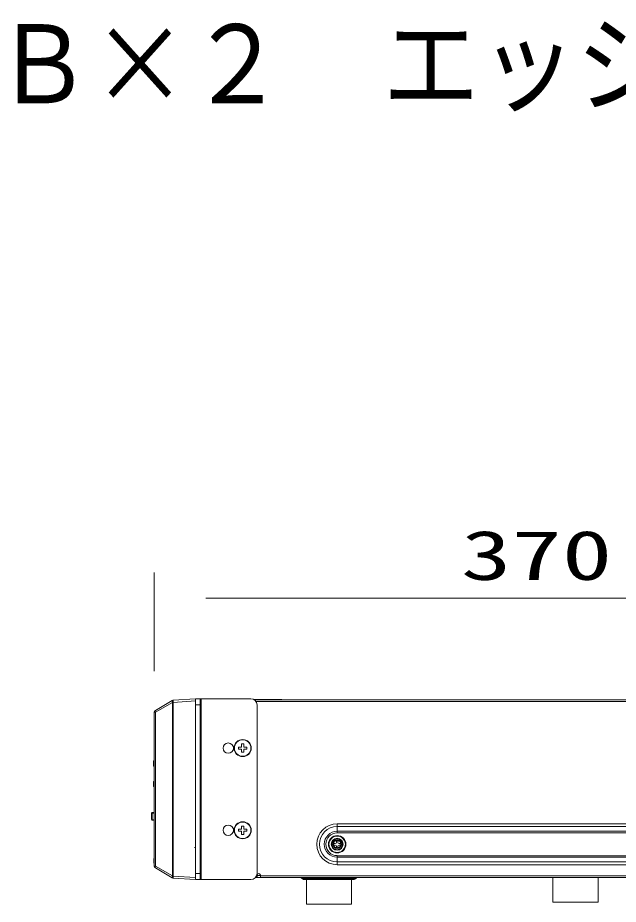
# Model space of a CAD drawing. Units: millimetres on the paper. Extents: x -62 to 64, y -59 to 59.
# Drawn here: x 3.43 to 32.67, y 15.95 to 59.08 of the extents above; entities that cross this region are included whole.
import ezdxf
from ezdxf.enums import TextEntityAlignment as Align

# ---------------------------------------------------------------- set-up
doc = ezdxf.new("R2010")
doc.units = ezdxf.units.MM
doc.layers.add('0-0_MOJI1', color=7, linetype='Continuous')
doc.layers.add('0-3_GAIKEI', color=4, linetype='Continuous', lineweight=9)
doc.layers.add('0-4_SUNPO', color=7, linetype='Continuous', lineweight=9)
doc.styles.add('ＭＳ ゴシック', font='')
doc.styles.get('ＭＳ ゴシック').set_extended_font_data('MS Gothic')

msp = doc.modelspace()

# ---------------------------------------------------------------- linework, layer by layer
at = {"layer": '0-3_GAIKEI', "color": 7}
for p, q in [((12.084, 25.948), (11.007, 25.872)), ((12.084, 25.948), (14.784, 25.948)), ((47.004, 25.898), (14.949, 25.898)), ((15.084, 25.648), (15.084, 17.448)), ((10.084, 17.805), (10.084, 25.29)), ((10.959, 17.239), (10.133, 17.719)), ((10.959, 17.239), (10.964, 17.236)), ((12.084, 17.148), (11.007, 17.223)), ((12.084, 17.148), (14.784, 17.148)), ((45.504, 17.248), (15.007, 17.248)), ((17.484, 15.948), (17.484, 17.148)), ((19.684, 15.948), (19.684, 17.148)), ((29.484, 16.048), (29.484, 17.248)), ((31.684, 16.048), (31.684, 17.248)), ((31.684, 16.048), (29.484, 16.048)), ((19.684, 15.948), (17.484, 15.948))]:
    msp.add_line(p, q, dxfattribs=at)
at = {"layer": '0-3_GAIKEI'}
for p, q in [((12.084, 25.948), (12.084, 17.148)), ((12.314, 25.948), (12.314, 17.148)), ((12.364, 25.948), (12.364, 17.148)), ((16.284, 25.905), (14.938, 25.905)), ((15.484, 25.905), (14.938, 25.905)), ((18.184, 25.901), (14.944, 25.901)), ((15.284, 25.898), (15.284, 25.901)), ((15.484, 25.898), (15.484, 25.901)), ((15.484, 25.898), (18.184, 25.898)), ((16.084, 25.901), (16.084, 25.905)), ((16.284, 25.901), (16.284, 25.905)), ((16.284, 25.901), (18.184, 25.901)), ((18.084, 25.901), (18.084, 25.901)), ((18.084, 25.898), (18.084, 25.898)), ((18.184, 25.901), (18.184, 25.901)), ((18.184, 25.898), (18.184, 25.898)), ((10.967, 25.77), (11.002, 25.77)), ((11.007, 25.773), (11.002, 25.77)), ((11.002, 17.325), (11.002, 25.77)), ((12.084, 25.848), (11.007, 25.773)), ((12.084, 25.648), (12.314, 25.648)), ((15.031, 25.818), (47.004, 25.818)), ((10.084, 25.29), (10.141, 25.29)), ((10.141, 17.805), (10.141, 25.29)), ((14.334, 23.748), (14.334, 23.598)), ((14.434, 23.748), (14.334, 23.748)), ((14.434, 23.598), (14.434, 23.748)), ((14.334, 23.598), (14.184, 23.598)), ((14.184, 23.598), (14.184, 23.498)), ((14.184, 23.498), (14.334, 23.498)), ((14.334, 23.498), (14.334, 23.348)), ((14.334, 23.348), (14.434, 23.348)), ((14.584, 23.598), (14.434, 23.598)), ((14.434, 23.498), (14.584, 23.498)), ((14.434, 23.348), (14.434, 23.498)), ((14.584, 23.498), (14.584, 23.598)), ((10.044, 22.903), (10.084, 22.903)), ((10.044, 22.903), (10.044, 22.692)), ((10.063, 22.923), (10.084, 22.924)), ((10.063, 22.923), (10.063, 22.672)), ((10.044, 22.693), (10.084, 22.693)), ((10.063, 22.672), (10.084, 22.671)), ((10.044, 21.903), (10.084, 21.903)), ((10.044, 21.903), (10.044, 21.692)), ((10.044, 21.693), (10.084, 21.693)), ((10.063, 21.923), (10.084, 21.924)), ((10.063, 21.923), (10.063, 21.672)), ((10.063, 21.672), (10.084, 21.671)), ((9.954, 20.067), (9.954, 20.379)), ((9.983, 20.379), (9.954, 20.379)), ((10.084, 20.412), (9.983, 20.409)), ((10.084, 20.382), (9.983, 20.379)), ((9.983, 20.067), (9.983, 20.379)), ((9.983, 20.067), (9.954, 20.067)), ((10.084, 20.063), (9.983, 20.067)), ((10.084, 20.033), (9.983, 20.037)), ((18.984, 19.862), (40.254, 19.862)), ((18.984, 19.423), (18.984, 19.862)), ((14.334, 19.598), (14.184, 19.598)), ((14.184, 19.598), (14.184, 19.498)), ((14.184, 19.498), (14.334, 19.498)), ((14.334, 19.748), (14.334, 19.598)), ((14.434, 19.748), (14.334, 19.748)), ((14.334, 19.498), (14.334, 19.348)), ((14.434, 19.598), (14.434, 19.748)), ((14.584, 19.598), (14.434, 19.598)), ((14.434, 19.498), (14.584, 19.498)), ((14.434, 19.348), (14.434, 19.498)), ((14.584, 19.498), (14.584, 19.598)), ((18.984, 19.728), (40.254, 19.728)), ((18.984, 19.423), (40.254, 19.423)), ((14.334, 19.348), (14.434, 19.348)), ((19.024, 19.043), (18.944, 19.043)), ((18.944, 18.958), (18.944, 19.043)), ((19.024, 19.043), (19.024, 18.958)), ((12.054, 18.705), (12.034, 18.705)), ((18.894, 18.908), (18.809, 18.908)), ((18.809, 18.828), (18.809, 18.908)), ((18.809, 18.828), (18.894, 18.828)), ((18.944, 18.693), (18.944, 18.778)), ((18.944, 18.693), (19.024, 18.693)), ((19.024, 18.778), (19.024, 18.693)), ((19.159, 18.908), (19.074, 18.908)), ((19.074, 18.828), (19.159, 18.828)), ((19.159, 18.908), (19.159, 18.828)), ((10.084, 18.178), (10.054, 18.177)), ((10.054, 17.948), (10.054, 18.177)), ((18.984, 17.873), (18.984, 18.312)), ((40.254, 18.312), (18.984, 18.312)), ((40.254, 18.238), (18.984, 18.238)), ((10.084, 17.948), (10.054, 17.948)), ((10.084, 17.805), (10.141, 17.805)), ((10.967, 17.325), (10.141, 17.805)), ((40.254, 18.007), (18.984, 18.007)), ((40.254, 17.873), (18.984, 17.873)), ((11.002, 17.325), (10.967, 17.325)), ((11.002, 17.325), (11.007, 17.323)), ((12.084, 17.247), (11.007, 17.323)), ((12.084, 17.448), (12.314, 17.448)), ((15.061, 17.333), (15.084, 17.333)), ((15.084, 17.248), (15.084, 17.358)), ((15.084, 17.348), (15.244, 17.348)), ((15.244, 17.358), (15.244, 17.248)), ((15.244, 17.328), (40.924, 17.328)), ((17.294, 17.192), (17.251, 17.226)), ((19.916, 17.226), (17.251, 17.226)), ((19.874, 17.192), (17.294, 17.192)), ((19.749, 17.148), (17.419, 17.148)), ((19.874, 17.192), (19.916, 17.226))]:
    msp.add_line(p, q, dxfattribs=at)
at = {"layer": '0-3_GAIKEI', "color": 7}
msp.add_lwpolyline([(10.964, 25.859), (10.959, 25.856), (10.133, 25.377)], dxfattribs=at)
at = {"layer": '0-3_GAIKEI'}
for points in [[(10.967, 17.325), (10.967, 25.77), (10.141, 25.29)], [(18.984, 19.498), (40.254, 19.498), (40.254, 19.862)]]:
    msp.add_lwpolyline(points, dxfattribs=at)
for centre, radius in [((13.684, 23.548), 0.25), ((14.384, 23.548), 0.415), ((14.384, 23.548), 0.402), ((14.384, 19.548), 0.415), ((14.384, 19.548), 0.402), ((13.684, 19.548), 0.25), ((18.984, 18.868), 0.425), ((18.984, 18.868), 0.398), ((18.984, 18.868), 0.29), ((18.984, 18.868), 0.267), ((18.984, 18.868), 0.209), ((18.984, 18.868), 0.183)]:
    msp.add_circle(centre, radius, dxfattribs=at)
at = {"layer": '0-3_GAIKEI', "color": 7}
for centre, radius, start, end in [((14.784, 25.648), 0.3, 0, 90), ((11.014, 25.773), 0.1, 94, 120.1652), ((10.184, 25.29), 0.1, 120.1652, 180), ((10.184, 17.805), 0.1, 180, 239.8348), ((14.784, 17.448), 0.3, 270, 0), ((11.014, 17.323), 0.1, 239.8348, 266)]:
    msp.add_arc(centre, radius, start, end, dxfattribs=at)
at = {"layer": '0-3_GAIKEI'}
for centre, radius, start, end in [((10.064, 22.903), 0.02, 90, 180), ((10.064, 22.692), 0.02, 180, 270), ((10.064, 21.903), 0.02, 90, 180), ((10.064, 21.692), 0.02, 180, 270), ((9.984, 20.379), 0.03, 92, 180), ((9.984, 20.067), 0.03, 180, 268), ((18.984, 18.868), 0.995, 90, 270), ((18.984, 18.868), 0.861, 90, 270), ((18.984, 18.868), 0.63, 90, 270), ((18.984, 18.868), 0.555, 90, 270), ((18.894, 18.958), 0.05, 270, 0), ((18.894, 18.778), 0.05, 0, 90), ((19.074, 18.958), 0.05, 180, 270), ((19.074, 18.778), 0.05, 90, 180), ((15.164, 17.358), 0.08, 0, 180), ((17.189, 17.148), 0.1, 51.3178, 90), ((17.419, 17.348), 0.2, 231.3178, 270), ((19.749, 17.348), 0.2, 270, 308.6822), ((19.979, 17.148), 0.1, 90, 128.6822)]:
    msp.add_arc(centre, radius, start, end, dxfattribs=at)
for centre, major_axis, ratio, start_param, end_param in [((11.009, 25.77), (-0.0503, 0.0865), 0.37652, 6.283185, 7.638544), ((11.009, 25.77), (-0.0503, 0.0865), 0.060347, 0, 1.535737), ((11.014, 25.773), (-0.0503, 0.0865), 0.060347, 0, 1.535737), ((11.014, 25.773), (-0.007, 0.0998), 0.069587, 0, 1.56593), ((10.184, 25.29), (-0.0503, 0.0865), 0.37652, 6.283185, 7.638544), ((9.984, 20.379), (-0.001, 0.03), 0.034878, 6.283185, 7.852764), ((9.984, 20.067), (0.001, 0.03), 0.034878, 1.572014, 3.141593), ((10.184, 17.805), (0.0503, 0.0865), 0.37652, 1.786234, 3.141593), ((11.009, 17.325), (-0.0503, -0.0865), 0.37652, 4.927827, 6.283185), ((11.009, 17.325), (-0.0503, -0.0865), 0.060347, 4.747448, 6.283185), ((11.014, 17.323), (-0.0503, -0.0865), 0.060347, 4.747448, 6.283185), ((11.014, 17.323), (-0.007, -0.0998), 0.069587, 4.717255, 6.283185)]:
    msp.add_ellipse(centre, major_axis=major_axis, ratio=ratio, start_param=start_param, end_param=end_param, dxfattribs=at)
at = {"layer": '0-4_SUNPO'}
for p, q in [((10.084, 27.29), (10.084, 32.096)), ((12.584, 30.846), (44.584, 30.846))]:
    msp.add_line(p, q, dxfattribs=at)

# ---------------------------------------------------------------- texts
at = {"layer": '0-0_MOJI1', "style": 'ＭＳ ゴシック', "width": 0.9}
msp.add_text('１２８ＣＨ\u3000２ＴＢ×２\u3000エッジストレージ', height=3.849, dxfattribs=at).set_placement((-35.5, 53.76), align=Align.BOTTOM_LEFT)
at = {"layer": '0-4_SUNPO', "style": 'ＭＳ ゴシック', "width": 1.5}
msp.add_text('370', height=2.405, dxfattribs=at).set_placement((25.012, 31.009), align=Align.BOTTOM_LEFT)

doc.saveas('drawing.dxf')
